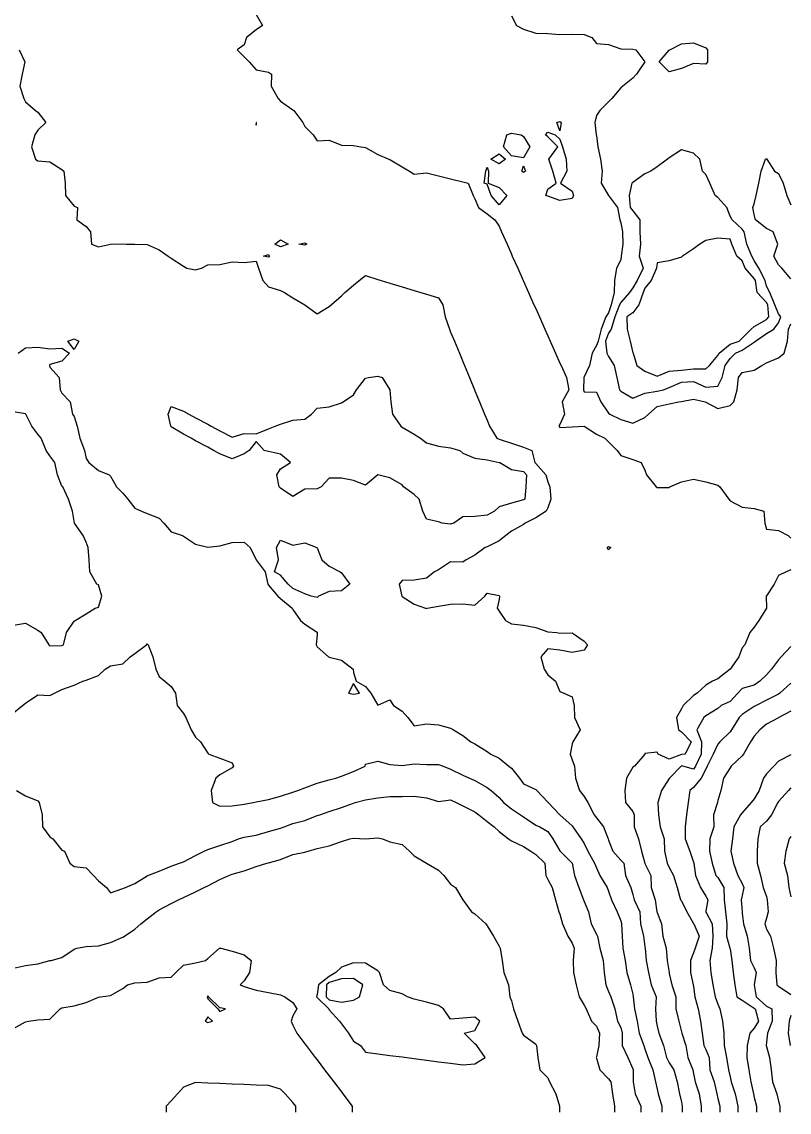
# Model space of a CAD drawing. Header units: metres. Extents: x 2681030 to 2681330, y 1246000 to 1246290.
# Drawn here: x 2681191.1 to 2681222.69, y 1246000 to 1246044.9 of the extents above; entities that cross this region are included whole.
import ezdxf

# ---------------------------------------------------------------- set-up
doc = ezdxf.new("R2010")
doc.units = ezdxf.units.M
doc.layers.add('BASIS_HOEHENLINIEN', color=8, linetype='Continuous')

msp = doc.modelspace()

# ---------------------------------------------------------------- linework, layer by layer
at = {"layer": 'BASIS_HOEHENLINIEN'}
for points in [[(2681200.75, 1246045.207, 443), (2681201.002, 1246044.75, 443), (2681200.75, 1246044.569, 443), (2681200.347, 1246044.25, 443), (2681200.25, 1246043.957, 443), (2681199.963, 1246043.75, 443), (2681200.25, 1246043.457, 443), (2681200.456, 1246043.25, 443), (2681200.75, 1246042.921, 443), (2681201.25, 1246042.828, 443), (2681201.376, 1246042.75, 443), (2681201.366, 1246042.25, 443), (2681201.654, 1246041.75, 443), (2681201.75, 1246041.64, 443), (2681202.25, 1246041.275, 443), (2681202.298, 1246041.25, 443), (2681202.662, 1246040.75, 443), (2681202.75, 1246040.589, 443), (2681203.093, 1246040.25, 443), (2681203.25, 1246040.002, 443), (2681203.75, 1246040.03, 443), (2681204.25, 1246039.819, 443), (2681204.75, 1246039.806, 443), (2681205.056, 1246039.75, 443), (2681205.25, 1246039.723, 443), (2681205.75, 1246039.433, 443), (2681206.203, 1246039.25, 443), (2681206.25, 1246039.231, 443), (2681206.75, 1246038.931, 443), (2681207.051, 1246038.75, 443), (2681207.25, 1246038.626, 443), (2681207.75, 1246038.679, 443), (2681208.25, 1246038.564, 443), (2681208.75, 1246038.438, 443), (2681209.25, 1246038.314, 443), (2681209.465, 1246038.25, 443), (2681209.677, 1246037.75, 443), (2681209.75, 1246037.607, 443), (2681209.896, 1246037.25, 443), (2681210.25, 1246036.997, 443), (2681210.568, 1246036.75, 443), (2681210.75, 1246036.482, 443), (2681210.843, 1246036.25, 443), (2681211.071, 1246035.75, 443), (2681211.25, 1246035.338, 443), (2681211.289, 1246035.25, 443), (2681211.512, 1246034.75, 443), (2681211.735, 1246034.25, 443), (2681211.75, 1246034.216, 443), (2681211.958, 1246033.75, 443), (2681212.181, 1246033.25, 443), (2681212.25, 1246033.095, 443), (2681212.404, 1246032.75, 443), (2681212.626, 1246032.25, 443), (2681212.75, 1246031.973, 443), (2681212.849, 1246031.75, 443), (2681213.072, 1246031.25, 443), (2681213.25, 1246030.851, 443), (2681213.295, 1246030.75, 443), (2681213.518, 1246030.25, 443), (2681213.618, 1246029.75, 443), (2681213.345, 1246029.25, 443), (2681213.43, 1246028.75, 443), (2681213.25, 1246028.324, 443), (2681213.206, 1246028.25, 443), (2681213.25, 1246028.199, 443), (2681213.75, 1246028.223, 443), (2681214.25, 1246028.248, 443), (2681214.75, 1246027.918, 443), (2681215.094, 1246027.75, 443), (2681215.25, 1246027.603, 443), (2681215.607, 1246027.25, 443), (2681215.75, 1246027.039, 443), (2681216.25, 1246026.871, 443), (2681216.591, 1246026.75, 443), (2681216.75, 1246026.44, 443), (2681216.819, 1246026.25, 443), (2681217.209, 1246025.75, 443), (2681217.25, 1246025.731, 443), (2681217.75, 1246025.729, 443), (2681217.776, 1246025.75, 443), (2681218.25, 1246025.953, 443), (2681218.75, 1246026.065, 443), (2681219.25, 1246025.952, 443), (2681219.75, 1246025.815, 443), (2681219.83, 1246025.75, 443), (2681220.207, 1246025.25, 443), (2681220.25, 1246025.179, 443), (2681220.75, 1246024.909, 443), (2681221.25, 1246024.86, 443), (2681221.641, 1246024.75, 443), (2681221.683, 1246024.25, 443), (2681221.75, 1246024.014, 443), (2681222.25, 1246023.958, 443), (2681222.64, 1246023.75, 443), (2681222.75, 1246023.64, 443)], [(2681211.25, 1246045.151, 442.5), (2681211.464, 1246044.75, 442.5), (2681211.75, 1246044.601, 442.5), (2681212.25, 1246044.43, 442.5), (2681212.75, 1246044.42, 442.5), (2681213.25, 1246044.379, 442.5), (2681213.75, 1246044.389, 442.5), (2681214.25, 1246044.378, 442.5), (2681214.56, 1246044.25, 442.5), (2681214.75, 1246044.015, 442.5), (2681215.25, 1246043.971, 442.5), (2681215.75, 1246043.792, 442.5), (2681216.25, 1246043.775, 442.5), (2681216.375, 1246043.75, 442.5), (2681216.745, 1246043.25, 442.5), (2681216.397, 1246042.75, 442.5), (2681216.25, 1246042.583, 442.5), (2681215.842, 1246042.25, 442.5), (2681215.75, 1246042.18, 442.5), (2681215.389, 1246041.75, 442.5), (2681215.25, 1246041.6, 442.5), (2681214.887, 1246041.25, 442.5), (2681214.75, 1246041.04, 442.5), (2681214.687, 1246040.75, 442.5), (2681214.745, 1246040.25, 442.5), (2681214.75, 1246040.22, 442.5), (2681214.806, 1246039.75, 442.5), (2681214.92, 1246039.25, 442.5), (2681214.985, 1246038.75, 442.5), (2681214.949, 1246038.25, 442.5), (2681215.25, 1246037.753, 442.5), (2681215.252, 1246037.75, 442.5), (2681215.617, 1246037.25, 442.5), (2681215.72, 1246036.75, 442.5), (2681215.75, 1246036.63, 442.5), (2681215.83, 1246036.25, 442.5), (2681215.843, 1246035.75, 442.5), (2681215.776, 1246035.25, 442.5), (2681215.75, 1246035.102, 442.5), (2681215.583, 1246034.75, 442.5), (2681215.497, 1246034.25, 442.5), (2681215.481, 1246033.75, 442.5), (2681215.356, 1246033.25, 442.5), (2681215.25, 1246032.911, 442.5), (2681215.132, 1246032.75, 442.5), (2681214.95, 1246032.25, 442.5), (2681214.817, 1246031.75, 442.5), (2681214.75, 1246031.576, 442.5), (2681214.569, 1246031.25, 442.5), (2681214.469, 1246030.75, 442.5), (2681214.25, 1246030.288, 442.5), (2681214.226, 1246030.25, 442.5), (2681214.218, 1246029.75, 442.5), (2681214.25, 1246029.658, 442.5), (2681214.75, 1246029.655, 442.5), (2681214.93, 1246029.25, 442.5), (2681215.25, 1246028.78, 442.5), (2681215.303, 1246028.75, 442.5), (2681215.75, 1246028.524, 442.5), (2681216.25, 1246028.371, 442.5), (2681216.75, 1246028.603, 442.5), (2681216.893, 1246028.75, 442.5), (2681217.25, 1246029.056, 442.5), (2681217.75, 1246029.176, 442.5), (2681218.143, 1246029.25, 442.5), (2681218.25, 1246029.271, 442.5), (2681218.75, 1246029.357, 442.5), (2681219.231, 1246029.25, 442.5), (2681219.25, 1246029.243, 442.5), (2681219.75, 1246028.975, 442.5), (2681220.25, 1246029.095, 442.5), (2681220.402, 1246029.25, 442.5), (2681220.548, 1246029.75, 442.5), (2681220.595, 1246030.25, 442.5), (2681220.75, 1246030.46, 442.5), (2681221.25, 1246030.556, 442.5), (2681221.557, 1246030.75, 442.5), (2681221.75, 1246030.863, 442.5), (2681222.25, 1246031.058, 442.5), (2681222.475, 1246031.25, 442.5), (2681222.619, 1246031.75, 442.5), (2681222.655, 1246032.25, 442.5), (2681222.75, 1246032.458, 442.5)], [(2681219.319, 1246043.25, 442.5), (2681219.25, 1246043.162, 442.5), (2681218.75, 1246043.188, 442.5), (2681218.25, 1246042.984, 442.5), (2681217.75, 1246042.841, 442.5), (2681217.33, 1246043.25, 442.5), (2681217.75, 1246043.735, 442.5), (2681217.778, 1246043.75, 442.5), (2681218.25, 1246044, 442.5), (2681218.75, 1246044.039, 442.5), (2681219.25, 1246043.831, 442.5), (2681219.325, 1246043.75, 442.5), (2681219.319, 1246043.25, 442.5)], [(2681190.992, 1246043.75, 443.5), (2681191.222, 1246043.25, 443.5), (2681191.115, 1246042.75, 443.5), (2681191.012, 1246042.25, 443.5), (2681191.173, 1246041.75, 443.5), (2681191.25, 1246041.609, 443.5), (2681191.662, 1246041.25, 443.5), (2681191.75, 1246041.184, 443.5), (2681192.083, 1246040.75, 443.5), (2681191.75, 1246040.443, 443.5), (2681191.629, 1246040.25, 443.5), (2681191.488, 1246039.75, 443.5), (2681191.659, 1246039.25, 443.5), (2681191.75, 1246039.183, 443.5), (2681192.25, 1246039.14, 443.5), (2681192.75, 1246038.821, 443.5), (2681192.825, 1246038.75, 443.5), (2681192.877, 1246038.25, 443.5), (2681192.895, 1246037.75, 443.5), (2681193.25, 1246037.314, 443.5), (2681193.385, 1246037.25, 443.5), (2681193.36, 1246036.75, 443.5), (2681193.75, 1246036.471, 443.5), (2681193.92, 1246036.25, 443.5), (2681193.958, 1246035.75, 443.5), (2681194.25, 1246035.641, 443.5), (2681194.75, 1246035.75, 443.5), (2681194.75, 1246035.75, 443.5), (2681195.25, 1246035.752, 443.5), (2681195.4, 1246035.75, 443.5), (2681195.75, 1246035.744, 443.5), (2681196.25, 1246035.727, 443.5), (2681196.75, 1246035.516, 443.5), (2681197.125, 1246035.25, 443.5), (2681197.25, 1246035.173, 443.5), (2681197.75, 1246034.843, 443.5), (2681197.89, 1246034.75, 443.5), (2681198.25, 1246034.692, 443.5), (2681198.487, 1246034.75, 443.5), (2681198.75, 1246034.891, 443.5), (2681199.25, 1246034.906, 443.5), (2681199.75, 1246035.013, 443.5), (2681200.25, 1246034.992, 443.5), (2681200.75, 1246035.048, 443.5), (2681200.84, 1246034.75, 443.5), (2681201.013, 1246034.25, 443.5), (2681201.25, 1246033.992, 443.5), (2681201.75, 1246033.838, 443.5), (2681201.904, 1246033.75, 443.5), (2681202.25, 1246033.53, 443.5), (2681202.745, 1246033.25, 443.5), (2681202.75, 1246033.248, 443.5), (2681203.25, 1246032.876, 443.5), (2681203.75, 1246033.181, 443.5), (2681203.828, 1246033.25, 443.5), (2681204.25, 1246033.622, 443.5), (2681204.395, 1246033.75, 443.5), (2681204.75, 1246034.063, 443.5), (2681204.985, 1246034.25, 443.5), (2681205.25, 1246034.448, 443.5), (2681205.75, 1246034.295, 443.5), (2681205.896, 1246034.25, 443.5), (2681206.25, 1246034.142, 443.5), (2681206.75, 1246033.989, 443.5), (2681207.25, 1246033.835, 443.5), (2681207.529, 1246033.75, 443.5), (2681207.75, 1246033.682, 443.5), (2681208.25, 1246033.529, 443.5), (2681208.431, 1246033.25, 443.5), (2681208.527, 1246032.75, 443.5), (2681208.696, 1246032.25, 443.5), (2681208.75, 1246032.119, 443.5), (2681208.903, 1246031.75, 443.5), (2681209.11, 1246031.25, 443.5), (2681209.25, 1246030.911, 443.5), (2681209.317, 1246030.75, 443.5), (2681209.524, 1246030.25, 443.5), (2681209.731, 1246029.75, 443.5), (2681209.75, 1246029.703, 443.5), (2681209.938, 1246029.25, 443.5), (2681210.144, 1246028.75, 443.5), (2681210.25, 1246028.495, 443.5), (2681210.352, 1246028.25, 443.5), (2681210.646, 1246027.75, 443.5), (2681210.75, 1246027.718, 443.5), (2681211.25, 1246027.556, 443.5), (2681211.75, 1246027.383, 443.5), (2681212.087, 1246027.25, 443.5), (2681212.21, 1246026.75, 443.5), (2681212.25, 1246026.708, 443.5), (2681212.675, 1246026.25, 443.5), (2681212.75, 1246025.958, 443.5), (2681212.831, 1246025.75, 443.5), (2681212.876, 1246025.25, 443.5), (2681212.75, 1246024.889, 443.5), (2681212.688, 1246024.75, 443.5), (2681212.25, 1246024.481, 443.5), (2681211.811, 1246024.25, 443.5), (2681211.75, 1246024.198, 443.5), (2681211.25, 1246023.924, 443.5), (2681211.017, 1246023.75, 443.5), (2681210.75, 1246023.534, 443.5), (2681210.25, 1246023.287, 443.5), (2681210.168, 1246023.25, 443.5), (2681209.75, 1246022.939, 443.5), (2681209.382, 1246022.75, 443.5), (2681209.25, 1246022.643, 443.5), (2681208.75, 1246022.659, 443.5), (2681208.25, 1246022.339, 443.5), (2681208.09, 1246022.25, 443.5), (2681207.75, 1246021.996, 443.5), (2681207.25, 1246021.909, 443.5), (2681206.75, 1246021.894, 443.5), (2681206.635, 1246021.75, 443.5), (2681206.739, 1246021.25, 443.5), (2681206.75, 1246021.242, 443.5), (2681207.25, 1246020.918, 443.5), (2681207.716, 1246020.75, 443.5), (2681207.75, 1246020.745, 443.5), (2681207.789, 1246020.75, 443.5), (2681208.25, 1246020.838, 443.5), (2681208.75, 1246020.918, 443.5), (2681209.25, 1246020.93, 443.5), (2681209.75, 1246020.876, 443.5), (2681210.155, 1246021.25, 443.5), (2681210.25, 1246021.376, 443.5), (2681210.75, 1246021.275, 443.5), (2681210.765, 1246021.25, 443.5), (2681210.75, 1246021.119, 443.5), (2681210.665, 1246020.75, 443.5), (2681210.75, 1246020.635, 443.5), (2681211.012, 1246020.25, 443.5), (2681211.25, 1246020.106, 443.5), (2681211.75, 1246020.059, 443.5), (2681212.25, 1246019.963, 443.5), (2681212.75, 1246019.776, 443.5), (2681213.117, 1246019.75, 443.5), (2681213.25, 1246019.725, 443.5), (2681213.75, 1246019.744, 443.5), (2681214.25, 1246019.39, 443.5), (2681214.389, 1246019.25, 443.5), (2681214.25, 1246019.028, 443.5), (2681213.75, 1246018.927, 443.5), (2681213.25, 1246019.031, 443.5), (2681212.75, 1246019.084, 443.5), (2681212.456, 1246018.75, 443.5), (2681212.595, 1246018.25, 443.5), (2681212.75, 1246018.017, 443.5), (2681213.064, 1246017.75, 443.5), (2681213.25, 1246017.32, 443.5), (2681213.416, 1246017.25, 443.5), (2681213.75, 1246017.111, 443.5), (2681213.836, 1246016.75, 443.5), (2681213.852, 1246016.25, 443.5), (2681214.085, 1246015.75, 443.5), (2681213.779, 1246015.25, 443.5), (2681213.75, 1246015.173, 443.5), (2681213.667, 1246014.75, 443.5), (2681213.75, 1246014.516, 443.5), (2681213.852, 1246014.25, 443.5), (2681213.891, 1246013.75, 443.5), (2681214.048, 1246013.25, 443.5), (2681214.25, 1246013.006, 443.5), (2681214.391, 1246012.75, 443.5), (2681214.661, 1246012.25, 443.5), (2681214.75, 1246012.115, 443.5), (2681215.041, 1246011.75, 443.5), (2681215.239, 1246011.25, 443.5), (2681215.25, 1246011.206, 443.5), (2681215.433, 1246010.75, 443.5), (2681215.75, 1246010.384, 443.5), (2681215.886, 1246010.25, 443.5), (2681215.943, 1246009.75, 443.5), (2681216.169, 1246009.25, 443.5), (2681216.25, 1246008.971, 443.5), (2681216.298, 1246008.75, 443.5), (2681216.543, 1246008.25, 443.5), (2681216.57, 1246007.75, 443.5), (2681216.686, 1246007.25, 443.5), (2681216.75, 1246006.81, 443.5), (2681216.759, 1246006.75, 443.5), (2681216.798, 1246006.25, 443.5), (2681216.893, 1246005.75, 443.5), (2681217.002, 1246005.25, 443.5), (2681217.21, 1246004.75, 443.5), (2681217.183, 1246004.25, 443.5), (2681217.212, 1246003.75, 443.5), (2681217.25, 1246003.549, 443.5), (2681217.322, 1246003.25, 443.5), (2681217.506, 1246002.75, 443.5), (2681217.633, 1246002.25, 443.5), (2681217.75, 1246002.031, 443.5), (2681217.932, 1246001.75, 443.5), (2681218.079, 1246001.25, 443.5), (2681218.172, 1246000.75, 443.5), (2681218.25, 1246000.413, 443.5), (2681218.286, 1246000.25, 443.5), (2681218.286, 1246000, 443.5)], [(2681200.75, 1246040.648, 443), (2681200.759, 1246040.75, 443), (2681200.75, 1246040.759, 443), (2681200.745, 1246040.75, 443), (2681200.75, 1246040.648, 443)], [(2681213.304, 1246040.75, 443), (2681213.25, 1246040.413, 443), (2681213.125, 1246040.75, 443), (2681213.25, 1246040.798, 443), (2681213.304, 1246040.75, 443)], [(2681212.008, 1246039.75, 443), (2681211.75, 1246039.302, 443), (2681211.25, 1246039.385, 443), (2681210.919, 1246039.75, 443), (2681211.056, 1246040.25, 443), (2681211.25, 1246040.321, 443), (2681211.654, 1246040.25, 443), (2681211.75, 1246040.174, 443), (2681212.008, 1246039.75, 443)], [(2681213.807, 1246037.75, 443), (2681213.75, 1246037.632, 443), (2681213.25, 1246037.541, 443), (2681212.75, 1246037.715, 443), (2681212.672, 1246037.75, 443), (2681212.75, 1246038.007, 443), (2681213.098, 1246038.25, 443), (2681212.96, 1246038.75, 443), (2681212.794, 1246039.25, 443), (2681213.158, 1246039.75, 443), (2681212.75, 1246040.162, 443), (2681212.658, 1246040.25, 443), (2681212.75, 1246040.351, 443), (2681213.056, 1246040.25, 443), (2681213.25, 1246040.062, 443), (2681213.353, 1246039.75, 443), (2681213.504, 1246039.25, 443), (2681213.527, 1246038.75, 443), (2681213.27, 1246038.25, 443), (2681213.75, 1246037.927, 443), (2681213.807, 1246037.75, 443)], [(2681211.01, 1246039.25, 443), (2681210.75, 1246039.05, 443), (2681210.409, 1246039.25, 443), (2681210.75, 1246039.471, 443), (2681211.01, 1246039.25, 443)], [(2681217.25, 1246029.696, 442), (2681217.509, 1246029.75, 442), (2681217.75, 1246029.843, 442), (2681218.25, 1246030.064, 442), (2681218.75, 1246030.09, 442), (2681219.25, 1246029.852, 442), (2681219.75, 1246029.901, 442), (2681219.926, 1246030.25, 442), (2681220.053, 1246030.75, 442), (2681220.25, 1246031.04, 442), (2681220.471, 1246031.25, 442), (2681220.75, 1246031.385, 442), (2681221.25, 1246031.705, 442), (2681221.299, 1246031.75, 442), (2681221.75, 1246032.069, 442), (2681222.049, 1246032.25, 442), (2681222.25, 1246032.511, 442), (2681222.345, 1246032.75, 442), (2681222.25, 1246032.879, 442), (2681222.102, 1246033.25, 442), (2681221.896, 1246033.75, 442), (2681221.75, 1246034.015, 442), (2681221.691, 1246034.25, 442), (2681221.441, 1246034.75, 442), (2681221.25, 1246035.066, 442), (2681221.149, 1246035.25, 442), (2681220.936, 1246035.75, 442), (2681220.838, 1246036.25, 442), (2681220.75, 1246036.359, 442), (2681220.34, 1246036.75, 442), (2681220.25, 1246036.901, 442), (2681220.115, 1246037.25, 442), (2681219.75, 1246037.661, 442), (2681219.64, 1246037.75, 442), (2681219.414, 1246038.25, 442), (2681219.25, 1246038.611, 442), (2681219.113, 1246038.75, 442), (2681219.001, 1246039.25, 442), (2681218.75, 1246039.498, 442), (2681218.25, 1246039.623, 442), (2681217.75, 1246039.303, 442), (2681217.681, 1246039.25, 442), (2681217.25, 1246038.931, 442), (2681216.989, 1246038.75, 442), (2681216.75, 1246038.636, 442), (2681216.25, 1246038.287, 442), (2681216.212, 1246038.25, 442), (2681216.103, 1246037.75, 442), (2681216.145, 1246037.25, 442), (2681216.25, 1246037.117, 442), (2681216.532, 1246036.75, 442), (2681216.539, 1246036.25, 442), (2681216.561, 1246035.75, 442), (2681216.517, 1246035.25, 442), (2681216.673, 1246034.75, 442), (2681216.431, 1246034.25, 442), (2681216.25, 1246033.942, 442), (2681216.109, 1246033.75, 442), (2681215.75, 1246033.341, 442), (2681215.697, 1246033.25, 442), (2681215.509, 1246032.75, 442), (2681215.357, 1246032.25, 442), (2681215.25, 1246032.083, 442), (2681215.121, 1246031.75, 442), (2681215.18, 1246031.25, 442), (2681215.25, 1246031.117, 442), (2681215.481, 1246030.75, 442), (2681215.592, 1246030.25, 442), (2681215.703, 1246029.75, 442), (2681215.75, 1246029.689, 442), (2681216.25, 1246029.399, 442), (2681216.75, 1246029.606, 442), (2681217.25, 1246029.696, 442)], [(2681222.75, 1246034.319, 442.5), (2681222.39, 1246034.75, 442.5), (2681222.25, 1246034.887, 442.5), (2681222.058, 1246035.25, 442.5), (2681222.222, 1246035.75, 442.5), (2681222.022, 1246036.25, 442.5), (2681221.75, 1246036.387, 442.5), (2681221.301, 1246036.75, 442.5), (2681221.25, 1246036.961, 442.5), (2681221.187, 1246037.25, 442.5), (2681221.25, 1246037.409, 442.5), (2681221.324, 1246037.75, 442.5), (2681221.436, 1246038.25, 442.5), (2681221.537, 1246038.75, 442.5), (2681221.713, 1246039.25, 442.5), (2681221.75, 1246039.267, 442.5), (2681221.771, 1246039.25, 442.5), (2681222.075, 1246038.75, 442.5), (2681222.25, 1246038.656, 442.5), (2681222.433, 1246038.25, 442.5), (2681222.594, 1246037.75, 442.5), (2681222.75, 1246037.359, 442.5)], [(2681211.068, 1246037.75, 443), (2681210.75, 1246037.369, 443), (2681210.413, 1246037.75, 443), (2681210.25, 1246038.212, 443), (2681210.134, 1246038.25, 443), (2681210.203, 1246038.75, 443), (2681210.25, 1246038.91, 443), (2681210.314, 1246038.75, 443), (2681210.288, 1246038.25, 443), (2681210.75, 1246038.084, 443), (2681211.068, 1246037.75, 443)], [(2681211.832, 1246038.75, 443), (2681211.75, 1246038.691, 443), (2681211.676, 1246038.75, 443), (2681211.75, 1246038.974, 443), (2681211.832, 1246038.75, 443)], [(2681202.061, 1246035.75, 443.5), (2681201.75, 1246035.63, 443.5), (2681201.513, 1246035.75, 443.5), (2681201.75, 1246035.919, 443.5), (2681202.061, 1246035.75, 443.5)], [(2681202.827, 1246035.75, 443.5), (2681202.75, 1246035.705, 443.5), (2681202.503, 1246035.75, 443.5), (2681202.75, 1246035.802, 443.5), (2681202.827, 1246035.75, 443.5)], [(2681219.25, 1246030.607, 441.5), (2681219.407, 1246030.75, 441.5), (2681219.75, 1246031.155, 441.5), (2681219.81, 1246031.25, 441.5), (2681220.25, 1246031.631, 441.5), (2681220.629, 1246031.75, 441.5), (2681220.75, 1246031.871, 441.5), (2681221.119, 1246032.25, 441.5), (2681221.25, 1246032.354, 441.5), (2681221.75, 1246032.638, 441.5), (2681221.851, 1246032.75, 441.5), (2681221.803, 1246033.25, 441.5), (2681221.75, 1246033.338, 441.5), (2681221.374, 1246033.75, 441.5), (2681221.296, 1246034.25, 441.5), (2681221.25, 1246034.328, 441.5), (2681220.879, 1246034.75, 441.5), (2681220.75, 1246035.062, 441.5), (2681220.531, 1246035.25, 441.5), (2681220.326, 1246035.75, 441.5), (2681220.25, 1246035.947, 441.5), (2681219.75, 1246035.992, 441.5), (2681219.25, 1246035.89, 441.5), (2681219.002, 1246035.75, 441.5), (2681218.75, 1246035.559, 441.5), (2681218.295, 1246035.25, 441.5), (2681218.25, 1246035.216, 441.5), (2681217.75, 1246035.057, 441.5), (2681217.25, 1246034.971, 441.5), (2681217.219, 1246034.75, 441.5), (2681217, 1246034.25, 441.5), (2681216.75, 1246033.927, 441.5), (2681216.677, 1246033.75, 441.5), (2681216.498, 1246033.25, 441.5), (2681216.25, 1246032.918, 441.5), (2681216.007, 1246032.75, 441.5), (2681216.021, 1246032.25, 441.5), (2681216.144, 1246031.75, 441.5), (2681216.25, 1246031.272, 441.5), (2681216.259, 1246031.25, 441.5), (2681216.416, 1246030.75, 441.5), (2681216.75, 1246030.515, 441.5), (2681217.25, 1246030.303, 441.5), (2681217.75, 1246030.514, 441.5), (2681218.25, 1246030.555, 441.5), (2681218.75, 1246030.616, 441.5), (2681219.25, 1246030.607, 441.5)], [(2681201.277, 1246035.25, 443.5), (2681201.25, 1246035.205, 443.5), (2681201.05, 1246035.25, 443.5), (2681201.25, 1246035.321, 443.5), (2681201.277, 1246035.25, 443.5)], [(2681193.444, 1246031.75, 444), (2681193.25, 1246031.408, 444), (2681192.992, 1246031.75, 444), (2681193.25, 1246031.844, 444), (2681193.444, 1246031.75, 444)], [(2681190.947, 1246031.25, 444), (2681191.25, 1246031.474, 444), (2681191.75, 1246031.499, 444), (2681192.25, 1246031.43, 444), (2681192.75, 1246031.466, 444), (2681193.053, 1246031.25, 444), (2681192.75, 1246030.928, 444), (2681192.25, 1246030.786, 444), (2681192.23, 1246030.75, 444), (2681192.25, 1246030.684, 444), (2681192.628, 1246030.25, 444), (2681192.678, 1246029.75, 444), (2681192.75, 1246029.606, 444), (2681193.084, 1246029.25, 444), (2681193.184, 1246028.75, 444), (2681193.25, 1246028.653, 444), (2681193.38, 1246028.25, 444), (2681193.482, 1246027.75, 444), (2681193.682, 1246027.25, 444), (2681193.75, 1246026.922, 444), (2681193.855, 1246026.75, 444), (2681194.25, 1246026.43, 444), (2681194.688, 1246026.25, 444), (2681194.75, 1246026.198, 444), (2681194.994, 1246025.75, 444), (2681195.25, 1246025.489, 444), (2681195.456, 1246025.25, 444), (2681195.75, 1246024.875, 444), (2681196.026, 1246024.75, 444), (2681196.25, 1246024.649, 444), (2681196.75, 1246024.462, 444), (2681196.942, 1246024.25, 444), (2681197.25, 1246023.904, 444), (2681197.705, 1246023.75, 444), (2681197.75, 1246023.723, 444), (2681198.25, 1246023.385, 444), (2681198.75, 1246023.271, 444), (2681199.25, 1246023.328, 444), (2681199.75, 1246023.464, 444), (2681200.25, 1246023.471, 444), (2681200.495, 1246023.25, 444), (2681200.749, 1246022.75, 444), (2681200.75, 1246022.749, 444), (2681201.113, 1246022.25, 444), (2681201.222, 1246021.75, 444), (2681201.25, 1246021.702, 444), (2681201.632, 1246021.25, 444), (2681201.75, 1246021.154, 444), (2681202.227, 1246020.75, 444), (2681202.25, 1246020.701, 444), (2681202.575, 1246020.25, 444), (2681202.75, 1246020.096, 444), (2681203.25, 1246019.765, 444), (2681203.261, 1246019.75, 444), (2681203.25, 1246019.669, 444), (2681203.212, 1246019.25, 444), (2681203.25, 1246019.168, 444), (2681203.715, 1246018.75, 444), (2681203.75, 1246018.732, 444), (2681204.25, 1246018.614, 444), (2681204.735, 1246018.25, 444), (2681204.75, 1246018.111, 444), (2681204.861, 1246017.75, 444), (2681205.25, 1246017.523, 444), (2681205.459, 1246017.25, 444), (2681205.75, 1246016.767, 444), (2681206.25, 1246016.986, 444), (2681206.397, 1246016.75, 444), (2681206.75, 1246016.509, 444), (2681206.989, 1246016.25, 444), (2681207.25, 1246015.911, 444), (2681207.75, 1246015.99, 444), (2681208.25, 1246015.951, 444), (2681208.75, 1246015.815, 444), (2681208.866, 1246015.75, 444), (2681209.25, 1246015.516, 444), (2681209.587, 1246015.25, 444), (2681209.75, 1246015.172, 444), (2681210.25, 1246014.855, 444), (2681210.407, 1246014.75, 444), (2681210.75, 1246014.578, 444), (2681211.148, 1246014.25, 444), (2681211.25, 1246014.169, 444), (2681211.59, 1246013.75, 444), (2681211.75, 1246013.521, 444), (2681212.25, 1246013.29, 444), (2681212.303, 1246013.25, 444), (2681212.75, 1246012.766, 444), (2681212.761, 1246012.75, 444), (2681213.242, 1246012.25, 444), (2681213.25, 1246012.242, 444), (2681213.75, 1246011.796, 444), (2681213.782, 1246011.75, 444), (2681214.123, 1246011.25, 444), (2681214.25, 1246011.068, 444), (2681214.397, 1246010.75, 444), (2681214.671, 1246010.25, 444), (2681214.75, 1246010.067, 444), (2681214.895, 1246009.75, 444), (2681215.191, 1246009.25, 444), (2681215.25, 1246009.095, 444), (2681215.371, 1246008.75, 444), (2681215.607, 1246008.25, 444), (2681215.75, 1246007.882, 444), (2681215.777, 1246007.75, 444), (2681215.811, 1246007.25, 444), (2681215.832, 1246006.75, 444), (2681215.929, 1246006.25, 444), (2681215.999, 1246005.75, 444), (2681216.151, 1246005.25, 444), (2681216.25, 1246004.859, 444), (2681216.27, 1246004.75, 444), (2681216.318, 1246004.25, 444), (2681216.423, 1246003.75, 444), (2681216.508, 1246003.25, 444), (2681216.698, 1246002.75, 444), (2681216.75, 1246002.603, 444), (2681216.874, 1246002.25, 444), (2681217.074, 1246001.75, 444), (2681217.18, 1246001.25, 444), (2681217.25, 1246000.954, 444), (2681217.299, 1246000.75, 444), (2681217.45, 1246000.25, 444), (2681217.45, 1246000, 444)], [(2681208.884, 1246024.25, 444), (2681208.75, 1246024.208, 444), (2681208.407, 1246024.25, 444), (2681208.25, 1246024.306, 444), (2681207.75, 1246024.414, 444), (2681207.601, 1246024.75, 444), (2681207.458, 1246025.25, 444), (2681207.25, 1246025.431, 444), (2681206.815, 1246025.75, 444), (2681206.75, 1246025.832, 444), (2681206.25, 1246026.116, 444), (2681205.75, 1246026.25, 444), (2681205.25, 1246025.815, 444), (2681204.75, 1246026.007, 444), (2681204.25, 1246026.11, 444), (2681203.75, 1246026.106, 444), (2681203.419, 1246025.75, 444), (2681203.25, 1246025.672, 444), (2681202.75, 1246025.652, 444), (2681202.25, 1246025.357, 444), (2681201.75, 1246025.695, 444), (2681201.695, 1246025.75, 444), (2681201.596, 1246026.25, 444), (2681201.75, 1246026.49, 444), (2681202.158, 1246026.75, 444), (2681201.75, 1246027.1, 444), (2681201.25, 1246027.206, 444), (2681201.066, 1246027.25, 444), (2681200.75, 1246027.622, 444), (2681200.461, 1246027.25, 444), (2681200.25, 1246027.109, 444), (2681199.75, 1246026.902, 444), (2681199.25, 1246027.117, 444), (2681198.988, 1246027.25, 444), (2681198.75, 1246027.379, 444), (2681198.25, 1246027.653, 444), (2681198.073, 1246027.75, 444), (2681197.75, 1246027.924, 444), (2681197.25, 1246028.228, 444), (2681197.232, 1246028.25, 444), (2681197.121, 1246028.75, 444), (2681197.25, 1246029.061, 444), (2681197.75, 1246028.867, 444), (2681197.966, 1246028.75, 444), (2681198.25, 1246028.596, 444), (2681198.75, 1246028.326, 444), (2681198.89, 1246028.25, 444), (2681199.25, 1246028.056, 444), (2681199.75, 1246027.795, 444), (2681200.25, 1246027.946, 444), (2681200.75, 1246027.929, 444), (2681201.25, 1246028.134, 444), (2681201.532, 1246028.25, 444), (2681201.75, 1246028.339, 444), (2681202.25, 1246028.491, 444), (2681202.75, 1246028.545, 444), (2681203.016, 1246028.75, 444), (2681203.25, 1246028.992, 444), (2681203.75, 1246029.041, 444), (2681204.25, 1246029.209, 444), (2681204.327, 1246029.25, 444), (2681204.75, 1246029.547, 444), (2681204.879, 1246029.75, 444), (2681205.25, 1246030.23, 444), (2681205.373, 1246030.25, 444), (2681205.75, 1246030.306, 444), (2681205.934, 1246030.25, 444), (2681206.249, 1246029.75, 444), (2681206.25, 1246029.74, 444), (2681206.286, 1246029.25, 444), (2681206.36, 1246028.75, 444), (2681206.697, 1246028.25, 444), (2681206.75, 1246028.207, 444), (2681207.25, 1246027.924, 444), (2681207.505, 1246027.75, 444), (2681207.75, 1246027.56, 444), (2681208.25, 1246027.42, 444), (2681208.75, 1246027.364, 444), (2681209.134, 1246027.25, 444), (2681209.25, 1246027.133, 444), (2681209.75, 1246026.932, 444), (2681210.25, 1246026.865, 444), (2681210.75, 1246026.757, 444), (2681210.772, 1246026.75, 444), (2681211.25, 1246026.466, 444), (2681211.75, 1246026.38, 444), (2681211.872, 1246026.25, 444), (2681211.846, 1246025.75, 444), (2681211.804, 1246025.25, 444), (2681211.75, 1246025.213, 444), (2681211.25, 1246025.077, 444), (2681210.75, 1246024.932, 444), (2681210.553, 1246024.75, 444), (2681210.25, 1246024.59, 444), (2681209.75, 1246024.533, 444), (2681209.25, 1246024.511, 444), (2681208.884, 1246024.25, 444)], [(2681190.75, 1246020.06, 444), (2681191.25, 1246020.14, 444), (2681191.75, 1246019.849, 444), (2681191.898, 1246019.75, 444), (2681192.204, 1246019.25, 444), (2681192.25, 1246019.207, 444), (2681192.75, 1246019.221, 444), (2681192.815, 1246019.25, 444), (2681192.939, 1246019.75, 444), (2681193.25, 1246020.223, 444), (2681193.289, 1246020.25, 444), (2681193.75, 1246020.529, 444), (2681194.109, 1246020.75, 444), (2681194.25, 1246020.802, 444), (2681194.386, 1246021.25, 444), (2681194.25, 1246021.722, 444), (2681194.19, 1246021.75, 444), (2681193.898, 1246022.25, 444), (2681193.869, 1246022.75, 444), (2681193.822, 1246023.25, 444), (2681193.75, 1246023.469, 444), (2681193.616, 1246023.75, 444), (2681193.267, 1246024.25, 444), (2681193.25, 1246024.345, 444), (2681193.187, 1246024.75, 444), (2681193.021, 1246025.25, 444), (2681192.781, 1246025.75, 444), (2681192.75, 1246025.782, 444), (2681192.559, 1246026.25, 444), (2681192.454, 1246026.75, 444), (2681192.25, 1246027.023, 444), (2681192.102, 1246027.25, 444), (2681191.896, 1246027.75, 444), (2681191.75, 1246027.927, 444), (2681191.51, 1246028.25, 444), (2681191.263, 1246028.75, 444), (2681191.25, 1246028.758, 444), (2681190.75, 1246028.84, 444)], [(2681203.311, 1246021.25, 444), (2681203.25, 1246021.197, 444), (2681203.008, 1246021.25, 444), (2681202.75, 1246021.35, 444), (2681202.25, 1246021.572, 444), (2681202.065, 1246021.75, 444), (2681201.75, 1246022.11, 444), (2681201.494, 1246022.25, 444), (2681201.669, 1246022.75, 444), (2681201.582, 1246023.25, 444), (2681201.75, 1246023.558, 444), (2681202.25, 1246023.347, 444), (2681202.75, 1246023.45, 444), (2681203.236, 1246023.25, 444), (2681203.25, 1246023.242, 444), (2681203.443, 1246022.75, 444), (2681203.75, 1246022.487, 444), (2681204.197, 1246022.25, 444), (2681204.25, 1246022.211, 444), (2681204.603, 1246021.75, 444), (2681204.25, 1246021.474, 444), (2681203.75, 1246021.445, 444), (2681203.311, 1246021.25, 444)], [(2681215.35, 1246023.25, 443.5), (2681215.25, 1246023.156, 443.5), (2681215.194, 1246023.25, 443.5), (2681215.25, 1246023.293, 443.5), (2681215.35, 1246023.25, 443.5)], [(2681222.75, 1246022.333, 443), (2681222.568, 1246022.25, 443), (2681222.25, 1246022.105, 443), (2681222.065, 1246021.75, 443), (2681221.75, 1246021.262, 443), (2681221.735, 1246021.25, 443), (2681221.747, 1246020.75, 443), (2681221.433, 1246020.25, 443), (2681221.25, 1246019.975, 443), (2681221.07, 1246019.75, 443), (2681220.866, 1246019.25, 443), (2681220.75, 1246019.12, 443), (2681220.616, 1246018.75, 443), (2681220.25, 1246018.25, 443), (2681220.25, 1246018.25, 443), (2681219.75, 1246017.845, 443), (2681219.53, 1246017.75, 443), (2681219.25, 1246017.584, 443), (2681218.897, 1246017.25, 443), (2681218.75, 1246017.158, 443), (2681218.322, 1246016.75, 443), (2681218.25, 1246016.612, 443), (2681218.054, 1246016.25, 443), (2681218.133, 1246015.75, 443), (2681218.25, 1246015.667, 443), (2681218.651, 1246015.25, 443), (2681218.401, 1246014.75, 443), (2681218.25, 1246014.728, 443), (2681217.75, 1246014.537, 443), (2681217.29, 1246014.75, 443), (2681217.25, 1246014.832, 443), (2681216.75, 1246014.767, 443), (2681216.738, 1246014.75, 443), (2681216.313, 1246014.25, 443), (2681216.25, 1246014.209, 443), (2681215.991, 1246013.75, 443), (2681215.927, 1246013.25, 443), (2681215.942, 1246012.75, 443), (2681216.25, 1246012.383, 443), (2681216.3, 1246012.25, 443), (2681216.311, 1246011.75, 443), (2681216.489, 1246011.25, 443), (2681216.601, 1246010.75, 443), (2681216.746, 1246010.25, 443), (2681216.75, 1246010.24, 443), (2681216.993, 1246009.75, 443), (2681217.004, 1246009.25, 443), (2681217.167, 1246008.75, 443), (2681217.241, 1246008.25, 443), (2681217.25, 1246008.224, 443), (2681217.425, 1246007.75, 443), (2681217.487, 1246007.25, 443), (2681217.628, 1246006.75, 443), (2681217.664, 1246006.25, 443), (2681217.741, 1246005.75, 443), (2681217.75, 1246005.708, 443), (2681217.853, 1246005.25, 443), (2681218.018, 1246004.75, 443), (2681218.02, 1246004.25, 443), (2681218.138, 1246003.75, 443), (2681218.25, 1246003.312, 443), (2681218.266, 1246003.25, 443), (2681218.435, 1246002.75, 443), (2681218.508, 1246002.25, 443), (2681218.723, 1246001.75, 443), (2681218.75, 1246001.591, 443), (2681218.816, 1246001.25, 443), (2681218.976, 1246000.75, 443), (2681219.064, 1246000.25, 443), (2681219.064, 1246000, 443)], [(2681190.75, 1246016.448, 444.5), (2681191.131, 1246016.75, 444.5), (2681191.25, 1246016.845, 444.5), (2681191.75, 1246017.193, 444.5), (2681192.25, 1246017.165, 444.5), (2681192.441, 1246017.25, 444.5), (2681192.75, 1246017.4, 444.5), (2681193.25, 1246017.586, 444.5), (2681193.61, 1246017.75, 444.5), (2681193.75, 1246017.786, 444.5), (2681194.25, 1246017.979, 444.5), (2681194.53, 1246018.25, 444.5), (2681194.75, 1246018.378, 444.5), (2681195.25, 1246018.466, 444.5), (2681195.563, 1246018.75, 444.5), (2681195.75, 1246018.883, 444.5), (2681196.234, 1246019.25, 444.5), (2681196.25, 1246019.28, 444.5), (2681196.294, 1246019.25, 444.5), (2681196.494, 1246018.75, 444.5), (2681196.617, 1246018.25, 444.5), (2681196.75, 1246017.939, 444.5), (2681196.979, 1246017.75, 444.5), (2681197.25, 1246017.528, 444.5), (2681197.421, 1246017.25, 444.5), (2681197.49, 1246016.75, 444.5), (2681197.75, 1246016.413, 444.5), (2681197.842, 1246016.25, 444.5), (2681198.066, 1246015.75, 444.5), (2681198.25, 1246015.449, 444.5), (2681198.452, 1246015.25, 444.5), (2681198.75, 1246014.786, 444.5), (2681198.794, 1246014.75, 444.5), (2681199.25, 1246014.582, 444.5), (2681199.75, 1246014.384, 444.5), (2681199.809, 1246014.25, 444.5), (2681199.75, 1246014.185, 444.5), (2681199.25, 1246013.895, 444.5), (2681199.087, 1246013.75, 444.5), (2681198.89, 1246013.25, 444.5), (2681198.946, 1246012.75, 444.5), (2681199.25, 1246012.604, 444.5), (2681199.75, 1246012.614, 444.5), (2681200.25, 1246012.678, 444.5), (2681200.619, 1246012.75, 444.5), (2681200.75, 1246012.781, 444.5), (2681201.25, 1246012.879, 444.5), (2681201.75, 1246013.015, 444.5), (2681202.25, 1246013.182, 444.5), (2681202.465, 1246013.25, 444.5), (2681202.75, 1246013.352, 444.5), (2681203.25, 1246013.543, 444.5), (2681203.75, 1246013.689, 444.5), (2681204.02, 1246013.75, 444.5), (2681204.25, 1246013.838, 444.5), (2681204.75, 1246014.033, 444.5), (2681205.226, 1246014.25, 444.5), (2681205.25, 1246014.329, 444.5), (2681205.75, 1246014.454, 444.5), (2681206.25, 1246014.315, 444.5), (2681206.75, 1246014.28, 444.5), (2681207.25, 1246014.347, 444.5), (2681207.75, 1246014.323, 444.5), (2681208.25, 1246014.316, 444.5), (2681208.447, 1246014.25, 444.5), (2681208.75, 1246014.128, 444.5), (2681209.25, 1246013.884, 444.5), (2681209.528, 1246013.75, 444.5), (2681209.75, 1246013.657, 444.5), (2681210.25, 1246013.373, 444.5), (2681210.418, 1246013.25, 444.5), (2681210.75, 1246012.956, 444.5), (2681210.932, 1246012.75, 444.5), (2681211.25, 1246012.494, 444.5), (2681211.625, 1246012.25, 444.5), (2681211.75, 1246012.166, 444.5), (2681212.25, 1246011.815, 444.5), (2681212.416, 1246011.75, 444.5), (2681212.75, 1246011.552, 444.5), (2681212.95, 1246011.25, 444.5), (2681213.25, 1246010.756, 444.5), (2681213.253, 1246010.75, 444.5), (2681213.75, 1246010.26, 444.5), (2681213.759, 1246010.25, 444.5), (2681213.854, 1246009.75, 444.5), (2681214.02, 1246009.25, 444.5), (2681214.225, 1246008.75, 444.5), (2681214.25, 1246008.68, 444.5), (2681214.426, 1246008.25, 444.5), (2681214.533, 1246007.75, 444.5), (2681214.75, 1246007.337, 444.5), (2681214.796, 1246007.25, 444.5), (2681214.896, 1246006.75, 444.5), (2681215.024, 1246006.25, 444.5), (2681215.068, 1246005.75, 444.5), (2681215.142, 1246005.25, 444.5), (2681215.25, 1246004.975, 444.5), (2681215.344, 1246004.75, 444.5), (2681215.513, 1246004.25, 444.5), (2681215.618, 1246003.75, 444.5), (2681215.75, 1246003.49, 444.5), (2681215.809, 1246003.25, 444.5), (2681215.806, 1246002.75, 444.5), (2681216.041, 1246002.25, 444.5), (2681216.25, 1246001.787, 444.5), (2681216.263, 1246001.75, 444.5), (2681216.265, 1246001.25, 444.5), (2681216.346, 1246000.75, 444.5), (2681216.58, 1246000.25, 444.5), (2681216.58, 1246000, 444.5)], [(2681222.75, 1246019.173, 442.5), (2681222.358, 1246018.75, 442.5), (2681222.25, 1246018.626, 442.5), (2681221.956, 1246018.25, 442.5), (2681221.75, 1246018.005, 442.5), (2681221.477, 1246017.75, 442.5), (2681221.25, 1246017.584, 442.5), (2681220.75, 1246017.442, 442.5), (2681220.574, 1246017.25, 442.5), (2681220.25, 1246016.916, 442.5), (2681219.882, 1246016.75, 442.5), (2681219.75, 1246016.621, 442.5), (2681219.25, 1246016.326, 442.5), (2681219.175, 1246016.25, 442.5), (2681218.885, 1246015.75, 442.5), (2681219.079, 1246015.25, 442.5), (2681219.058, 1246014.75, 442.5), (2681218.835, 1246014.25, 442.5), (2681218.75, 1246014.12, 442.5), (2681218.304, 1246014.25, 442.5), (2681218.25, 1246014.261, 442.5), (2681218.233, 1246014.25, 442.5), (2681217.755, 1246013.75, 442.5), (2681217.75, 1246013.742, 442.5), (2681217.431, 1246013.25, 442.5), (2681217.274, 1246012.75, 442.5), (2681217.308, 1246012.25, 442.5), (2681217.369, 1246011.75, 442.5), (2681217.546, 1246011.25, 442.5), (2681217.554, 1246010.75, 442.5), (2681217.663, 1246010.25, 442.5), (2681217.75, 1246010.083, 442.5), (2681217.921, 1246009.75, 442.5), (2681218.068, 1246009.25, 442.5), (2681218.217, 1246008.75, 442.5), (2681218.25, 1246008.702, 442.5), (2681218.477, 1246008.25, 442.5), (2681218.75, 1246007.769, 442.5), (2681218.766, 1246007.75, 442.5), (2681218.987, 1246007.25, 442.5), (2681218.817, 1246006.75, 442.5), (2681218.75, 1246006.56, 442.5), (2681218.626, 1246006.25, 442.5), (2681218.619, 1246005.75, 442.5), (2681218.74, 1246005.25, 442.5), (2681218.75, 1246005.179, 442.5), (2681218.8, 1246004.75, 442.5), (2681218.934, 1246004.25, 442.5), (2681219.04, 1246003.75, 442.5), (2681219.101, 1246003.25, 442.5), (2681219.17, 1246002.75, 442.5), (2681219.25, 1246002.581, 442.5), (2681219.394, 1246002.25, 442.5), (2681219.42, 1246001.75, 442.5), (2681219.592, 1246001.25, 442.5), (2681219.702, 1246000.75, 442.5), (2681219.75, 1246000.57, 442.5), (2681219.835, 1246000.25, 442.5), (2681219.835, 1246000, 442.5)], [(2681204.75, 1246017.212, 444), (2681205.004, 1246017.25, 444), (2681204.75, 1246017.656, 444), (2681204.545, 1246017.25, 444), (2681204.75, 1246017.212, 444)], [(2681222.75, 1246017.664, 442), (2681222.301, 1246017.25, 442), (2681222.25, 1246017.219, 442), (2681221.75, 1246016.969, 442), (2681221.33, 1246016.75, 442), (2681221.25, 1246016.705, 442), (2681220.75, 1246016.372, 442), (2681220.628, 1246016.25, 442), (2681220.317, 1246015.75, 442), (2681220.25, 1246015.669, 442), (2681219.827, 1246015.25, 442), (2681219.75, 1246015.152, 442), (2681219.551, 1246014.75, 442), (2681219.311, 1246014.25, 442), (2681219.25, 1246014.13, 442), (2681219.059, 1246013.75, 442), (2681218.75, 1246013.374, 442), (2681218.596, 1246013.25, 442), (2681218.523, 1246012.75, 442), (2681218.464, 1246012.25, 442), (2681218.399, 1246011.75, 442), (2681218.4, 1246011.25, 442), (2681218.597, 1246010.75, 442), (2681218.75, 1246010.301, 442), (2681218.764, 1246010.25, 442), (2681218.832, 1246009.75, 442), (2681219.032, 1246009.25, 442), (2681219.25, 1246008.897, 442), (2681219.339, 1246008.75, 442), (2681219.25, 1246008.275, 442), (2681219.245, 1246008.25, 442), (2681219.25, 1246008.245, 442), (2681219.513, 1246007.75, 442), (2681219.54, 1246007.25, 442), (2681219.511, 1246006.75, 442), (2681219.424, 1246006.25, 442), (2681219.463, 1246005.75, 442), (2681219.542, 1246005.25, 442), (2681219.645, 1246004.75, 442), (2681219.75, 1246004.452, 442), (2681219.832, 1246004.25, 442), (2681219.935, 1246003.75, 442), (2681219.989, 1246003.25, 442), (2681220.014, 1246002.75, 442), (2681220.104, 1246002.25, 442), (2681220.185, 1246001.75, 442), (2681220.25, 1246001.456, 442), (2681220.301, 1246001.25, 442), (2681220.456, 1246000.75, 442), (2681220.577, 1246000.25, 442), (2681220.577, 1246000, 442)], [(2681222.75, 1246016.51, 441.5), (2681222.263, 1246016.25, 441.5), (2681222.25, 1246016.242, 441.5), (2681221.75, 1246015.983, 441.5), (2681221.476, 1246015.75, 441.5), (2681221.25, 1246015.491, 441.5), (2681221.099, 1246015.25, 441.5), (2681220.811, 1246014.75, 441.5), (2681220.75, 1246014.68, 441.5), (2681220.291, 1246014.25, 441.5), (2681220.25, 1246014.186, 441.5), (2681219.984, 1246013.75, 441.5), (2681219.869, 1246013.25, 441.5), (2681219.75, 1246012.842, 441.5), (2681219.731, 1246012.75, 441.5), (2681219.577, 1246012.25, 441.5), (2681219.581, 1246011.75, 441.5), (2681219.425, 1246011.25, 441.5), (2681219.401, 1246010.75, 441.5), (2681219.51, 1246010.25, 441.5), (2681219.665, 1246009.75, 441.5), (2681219.75, 1246009.663, 441.5), (2681220.001, 1246009.25, 441.5), (2681220.007, 1246008.75, 441.5), (2681220.059, 1246008.25, 441.5), (2681220.122, 1246007.75, 441.5), (2681220.108, 1246007.25, 441.5), (2681220.247, 1246006.75, 441.5), (2681220.25, 1246006.733, 441.5), (2681220.33, 1246006.25, 441.5), (2681220.374, 1246005.75, 441.5), (2681220.443, 1246005.25, 441.5), (2681220.535, 1246004.75, 441.5), (2681220.75, 1246004.616, 441.5), (2681221.25, 1246004.286, 441.5), (2681221.287, 1246004.25, 441.5), (2681221.419, 1246003.75, 441.5), (2681221.25, 1246003.46, 441.5), (2681221.068, 1246003.25, 441.5), (2681220.96, 1246002.75, 441.5), (2681220.937, 1246002.25, 441.5), (2681221.031, 1246001.75, 441.5), (2681221.111, 1246001.25, 441.5), (2681221.22, 1246000.75, 441.5), (2681221.25, 1246000.604, 441.5), (2681221.343, 1246000.25, 441.5), (2681221.343, 1246000, 441.5)], [(2681222.75, 1246014.71, 441), (2681222.25, 1246014.46, 441), (2681222.053, 1246014.25, 441), (2681221.75, 1246013.94, 441), (2681221.63, 1246013.75, 441), (2681221.444, 1246013.25, 441), (2681221.25, 1246012.9, 441), (2681221.126, 1246012.75, 441), (2681220.75, 1246012.332, 441), (2681220.687, 1246012.25, 441), (2681220.408, 1246011.75, 441), (2681220.346, 1246011.25, 441), (2681220.278, 1246010.75, 441), (2681220.393, 1246010.25, 441), (2681220.579, 1246009.75, 441), (2681220.75, 1246009.422, 441), (2681220.815, 1246009.25, 441), (2681220.75, 1246008.919, 441), (2681220.704, 1246008.75, 441), (2681220.744, 1246008.25, 441), (2681220.75, 1246008.197, 441), (2681220.804, 1246007.75, 441), (2681220.963, 1246007.25, 441), (2681221.035, 1246006.75, 441), (2681221.091, 1246006.25, 441), (2681221.25, 1246005.943, 441), (2681221.328, 1246005.75, 441), (2681221.251, 1246005.25, 441), (2681221.331, 1246004.75, 441), (2681221.75, 1246004.365, 441), (2681221.972, 1246004.25, 441), (2681221.992, 1246003.75, 441), (2681221.791, 1246003.25, 441), (2681221.75, 1246002.877, 441), (2681221.74, 1246002.75, 441), (2681221.75, 1246002.7, 441), (2681221.872, 1246002.25, 441), (2681221.946, 1246001.75, 441), (2681222.002, 1246001.25, 441), (2681222.175, 1246000.75, 441), (2681222.25, 1246000.456, 441), (2681222.299, 1246000.25, 441), (2681222.299, 1246000, 441)], [(2681190.881, 1246013.25, 445), (2681191.25, 1246013.022, 445), (2681191.75, 1246012.821, 445), (2681191.814, 1246012.75, 445), (2681191.929, 1246012.25, 445), (2681191.948, 1246011.75, 445), (2681192.25, 1246011.34, 445), (2681192.375, 1246011.25, 445), (2681192.75, 1246010.791, 445), (2681192.847, 1246010.75, 445), (2681193.076, 1246010.25, 445), (2681193.25, 1246010.113, 445), (2681193.75, 1246010.063, 445), (2681194.049, 1246009.75, 445), (2681194.25, 1246009.533, 445), (2681194.589, 1246009.25, 445), (2681194.75, 1246009.036, 445), (2681195.25, 1246009.214, 445), (2681195.362, 1246009.25, 445), (2681195.75, 1246009.422, 445), (2681196.25, 1246009.733, 445), (2681196.288, 1246009.75, 445), (2681196.75, 1246009.929, 445), (2681197.25, 1246010.128, 445), (2681197.591, 1246010.25, 445), (2681197.75, 1246010.311, 445), (2681198.25, 1246010.569, 445), (2681198.609, 1246010.75, 445), (2681198.75, 1246010.814, 445), (2681199.25, 1246010.98, 445), (2681199.75, 1246011.148, 445), (2681200.018, 1246011.25, 445), (2681200.25, 1246011.326, 445), (2681200.75, 1246011.402, 445), (2681201.25, 1246011.557, 445), (2681201.75, 1246011.69, 445), (2681201.893, 1246011.75, 445), (2681202.25, 1246011.895, 445), (2681202.75, 1246012.005, 445), (2681203.25, 1246012.218, 445), (2681203.359, 1246012.25, 445), (2681203.75, 1246012.376, 445), (2681204.25, 1246012.547, 445), (2681204.75, 1246012.725, 445), (2681204.822, 1246012.75, 445), (2681205.25, 1246012.866, 445), (2681205.75, 1246012.944, 445), (2681206.25, 1246013.004, 445), (2681206.75, 1246013.004, 445), (2681207.25, 1246013.008, 445), (2681207.75, 1246012.943, 445), (2681208.25, 1246012.788, 445), (2681208.75, 1246012.864, 445), (2681208.981, 1246012.75, 445), (2681209.25, 1246012.61, 445), (2681209.75, 1246012.363, 445), (2681209.906, 1246012.25, 445), (2681210.25, 1246011.972, 445), (2681210.539, 1246011.75, 445), (2681210.75, 1246011.552, 445), (2681211.126, 1246011.25, 445), (2681211.25, 1246011.168, 445), (2681211.75, 1246010.937, 445), (2681212.053, 1246010.75, 445), (2681212.25, 1246010.608, 445), (2681212.625, 1246010.25, 445), (2681212.662, 1246009.75, 445), (2681212.75, 1246009.577, 445), (2681212.935, 1246009.25, 445), (2681213.07, 1246008.75, 445), (2681213.197, 1246008.25, 445), (2681213.25, 1246008.148, 445), (2681213.361, 1246007.75, 445), (2681213.57, 1246007.25, 445), (2681213.75, 1246006.954, 445), (2681213.837, 1246006.75, 445), (2681213.795, 1246006.25, 445), (2681213.805, 1246005.75, 445), (2681213.923, 1246005.25, 445), (2681214.043, 1246004.75, 445), (2681214.25, 1246004.408, 445), (2681214.326, 1246004.25, 445), (2681214.549, 1246003.75, 445), (2681214.75, 1246003.537, 445), (2681214.874, 1246003.25, 445), (2681214.844, 1246002.75, 445), (2681214.75, 1246002.285, 445), (2681214.742, 1246002.25, 445), (2681214.75, 1246002.219, 445), (2681214.887, 1246001.75, 445), (2681215.25, 1246001.367, 445), (2681215.343, 1246001.25, 445), (2681215.414, 1246000.75, 445), (2681215.495, 1246000.25, 445), (2681215.495, 1246000, 445)], [(2681222.75, 1246013.357, 440.5), (2681222.654, 1246013.25, 440.5), (2681222.25, 1246012.797, 440.5), (2681222.214, 1246012.75, 440.5), (2681221.957, 1246012.25, 440.5), (2681221.75, 1246011.989, 440.5), (2681221.495, 1246011.75, 440.5), (2681221.397, 1246011.25, 440.5), (2681221.362, 1246010.75, 440.5), (2681221.374, 1246010.25, 440.5), (2681221.508, 1246009.75, 440.5), (2681221.619, 1246009.25, 440.5), (2681221.75, 1246008.878, 440.5), (2681221.786, 1246008.75, 440.5), (2681221.827, 1246008.25, 440.5), (2681221.75, 1246007.985, 440.5), (2681221.689, 1246007.75, 440.5), (2681221.75, 1246007.541, 440.5), (2681221.915, 1246007.25, 440.5), (2681222.038, 1246006.75, 440.5), (2681222.15, 1246006.25, 440.5), (2681222.136, 1246005.75, 440.5), (2681222.172, 1246005.25, 440.5), (2681222.25, 1246005.19, 440.5), (2681222.75, 1246004.845, 440.5)], [(2681190.75, 1246005.929, 445.5), (2681191.25, 1246006.046, 445.5), (2681191.75, 1246006.104, 445.5), (2681192.25, 1246006.24, 445.5), (2681192.303, 1246006.25, 445.5), (2681192.75, 1246006.365, 445.5), (2681193.25, 1246006.714, 445.5), (2681193.355, 1246006.75, 445.5), (2681193.75, 1246006.828, 445.5), (2681194.25, 1246006.85, 445.5), (2681194.75, 1246006.989, 445.5), (2681195.25, 1246007.204, 445.5), (2681195.323, 1246007.25, 445.5), (2681195.75, 1246007.538, 445.5), (2681195.995, 1246007.75, 445.5), (2681196.25, 1246007.958, 445.5), (2681196.627, 1246008.25, 445.5), (2681196.75, 1246008.329, 445.5), (2681197.25, 1246008.594, 445.5), (2681197.552, 1246008.75, 445.5), (2681197.75, 1246008.847, 445.5), (2681198.25, 1246009.08, 445.5), (2681198.605, 1246009.25, 445.5), (2681198.75, 1246009.317, 445.5), (2681199.25, 1246009.577, 445.5), (2681199.618, 1246009.75, 445.5), (2681199.75, 1246009.804, 445.5), (2681200.25, 1246009.936, 445.5), (2681200.75, 1246010.123, 445.5), (2681201.176, 1246010.25, 445.5), (2681201.25, 1246010.274, 445.5), (2681201.75, 1246010.409, 445.5), (2681202.25, 1246010.608, 445.5), (2681202.75, 1246010.712, 445.5), (2681202.882, 1246010.75, 445.5), (2681203.25, 1246010.857, 445.5), (2681203.75, 1246010.967, 445.5), (2681204.25, 1246011.142, 445.5), (2681204.601, 1246011.25, 445.5), (2681204.75, 1246011.29, 445.5), (2681205.25, 1246011.254, 445.5), (2681205.75, 1246011.294, 445.5), (2681205.939, 1246011.25, 445.5), (2681206.25, 1246011.13, 445.5), (2681206.75, 1246011.023, 445.5), (2681207.049, 1246010.75, 445.5), (2681207.25, 1246010.563, 445.5), (2681207.749, 1246010.25, 445.5), (2681207.75, 1246010.249, 445.5), (2681208.25, 1246009.967, 445.5), (2681208.463, 1246009.75, 445.5), (2681208.75, 1246009.39, 445.5), (2681208.948, 1246009.25, 445.5), (2681209.25, 1246008.75, 445.5), (2681209.25, 1246008.75, 445.5), (2681209.61, 1246008.25, 445.5), (2681209.75, 1246008.162, 445.5), (2681210.192, 1246007.75, 445.5), (2681210.25, 1246007.669, 445.5), (2681210.508, 1246007.25, 445.5), (2681210.75, 1246006.841, 445.5), (2681210.795, 1246006.75, 445.5), (2681210.867, 1246006.25, 445.5), (2681210.94, 1246005.75, 445.5), (2681211.134, 1246005.25, 445.5), (2681211.188, 1246004.75, 445.5), (2681211.25, 1246004.583, 445.5), (2681211.343, 1246004.25, 445.5), (2681211.511, 1246003.75, 445.5), (2681211.696, 1246003.25, 445.5), (2681211.75, 1246003.175, 445.5), (2681212.25, 1246002.797, 445.5), (2681212.279, 1246002.75, 445.5), (2681212.335, 1246002.25, 445.5), (2681212.427, 1246001.75, 445.5), (2681212.75, 1246001.415, 445.5), (2681212.824, 1246001.25, 445.5), (2681213.079, 1246000.75, 445.5), (2681213.224, 1246000.25, 445.5), (2681213.224, 1246000, 445.5)], [(2681222.75, 1246011.348, 440), (2681222.68, 1246011.25, 440), (2681222.552, 1246010.75, 440), (2681222.474, 1246010.25, 440), (2681222.613, 1246009.75, 440), (2681222.675, 1246009.25, 440), (2681222.75, 1246008.862, 440)], [(2681190.75, 1246003.441, 446), (2681191.25, 1246003.724, 446), (2681191.368, 1246003.75, 446), (2681191.75, 1246003.803, 446), (2681192.25, 1246003.833, 446), (2681192.676, 1246004.25, 446), (2681192.75, 1246004.296, 446), (2681193.25, 1246004.382, 446), (2681193.75, 1246004.511, 446), (2681194.25, 1246004.738, 446), (2681194.341, 1246004.75, 446), (2681194.75, 1246004.81, 446), (2681195.25, 1246005.098, 446), (2681195.442, 1246005.25, 446), (2681195.75, 1246005.328, 446), (2681196.25, 1246005.355, 446), (2681196.75, 1246005.526, 446), (2681197.25, 1246005.562, 446), (2681197.43, 1246005.75, 446), (2681197.75, 1246006.05, 446), (2681198.25, 1246006.144, 446), (2681198.651, 1246006.25, 446), (2681198.75, 1246006.33, 446), (2681199.231, 1246006.75, 446), (2681199.25, 1246006.761, 446), (2681199.289, 1246006.75, 446), (2681199.75, 1246006.633, 446), (2681200.25, 1246006.486, 446), (2681200.532, 1246006.25, 446), (2681200.466, 1246005.75, 446), (2681200.25, 1246005.405, 446), (2681200.079, 1246005.25, 446), (2681200.25, 1246005.171, 446), (2681200.75, 1246005.021, 446), (2681201.25, 1246004.926, 446), (2681201.75, 1246004.83, 446), (2681201.917, 1246004.75, 446), (2681202.25, 1246004.519, 446), (2681202.416, 1246004.25, 446), (2681202.25, 1246003.97, 446), (2681202.185, 1246003.75, 446), (2681202.25, 1246003.582, 446), (2681202.416, 1246003.25, 446), (2681202.75, 1246002.81, 446), (2681202.796, 1246002.75, 446), (2681203.175, 1246002.25, 446), (2681203.25, 1246002.152, 446), (2681203.555, 1246001.75, 446), (2681203.75, 1246001.493, 446), (2681203.935, 1246001.25, 446), (2681204.25, 1246000.835, 446), (2681204.314, 1246000.75, 446), (2681204.694, 1246000.25, 446), (2681204.694, 1246000, 446)], [(2681209.75, 1246001.985, 445.5), (2681210.175, 1246002.25, 445.5), (2681209.83, 1246002.75, 445.5), (2681209.75, 1246002.817, 445.5), (2681209.311, 1246003.25, 445.5), (2681209.75, 1246003.368, 445.5), (2681209.951, 1246003.75, 445.5), (2681209.75, 1246003.912, 445.5), (2681209.25, 1246003.871, 445.5), (2681208.75, 1246003.831, 445.5), (2681208.46, 1246004.25, 445.5), (2681208.25, 1246004.393, 445.5), (2681207.75, 1246004.534, 445.5), (2681207.25, 1246004.653, 445.5), (2681206.968, 1246004.75, 445.5), (2681206.75, 1246004.874, 445.5), (2681206.25, 1246005.014, 445.5), (2681205.99, 1246005.25, 445.5), (2681205.822, 1246005.75, 445.5), (2681205.75, 1246005.819, 445.5), (2681205.25, 1246006.137, 445.5), (2681204.75, 1246006.156, 445.5), (2681204.25, 1246005.976, 445.5), (2681204.027, 1246005.75, 445.5), (2681203.75, 1246005.589, 445.5), (2681203.304, 1246005.25, 445.5), (2681203.25, 1246004.851, 445.5), (2681203.23, 1246004.75, 445.5), (2681203.25, 1246004.725, 445.5), (2681203.738, 1246004.25, 445.5), (2681203.75, 1246004.218, 445.5), (2681204.174, 1246003.75, 445.5), (2681204.25, 1246003.636, 445.5), (2681204.55, 1246003.25, 445.5), (2681204.75, 1246002.926, 445.5), (2681205.041, 1246002.75, 445.5), (2681205.25, 1246002.473, 445.5), (2681205.75, 1246002.407, 445.5), (2681206.25, 1246002.341, 445.5), (2681206.75, 1246002.275, 445.5), (2681206.944, 1246002.25, 445.5), (2681207.25, 1246002.21, 445.5), (2681207.75, 1246002.144, 445.5), (2681208.25, 1246002.078, 445.5), (2681208.75, 1246002.013, 445.5), (2681209.25, 1246001.947, 445.5), (2681209.75, 1246001.985, 445.5)], [(2681204.75, 1246004.614, 445), (2681204.997, 1246004.75, 445), (2681205.136, 1246005.25, 445), (2681204.75, 1246005.512, 445), (2681204.25, 1246005.487, 445), (2681203.75, 1246005.334, 445), (2681203.64, 1246005.25, 445), (2681203.631, 1246004.75, 445), (2681203.75, 1246004.633, 445), (2681204.25, 1246004.527, 445), (2681204.75, 1246004.614, 445)], [(2681199.25, 1246004.142, 446), (2681199.478, 1246004.25, 446), (2681199.25, 1246004.294, 446), (2681198.788, 1246004.75, 446), (2681198.75, 1246004.788, 446), (2681198.725, 1246004.75, 446), (2681198.75, 1246004.672, 446), (2681199.161, 1246004.25, 446), (2681199.25, 1246004.142, 446)], [(2681198.75, 1246003.694, 446), (2681198.948, 1246003.75, 446), (2681198.75, 1246003.92, 446), (2681198.638, 1246003.75, 446), (2681198.75, 1246003.694, 446)], [(2681222.75, 1246003.986, 440.5), (2681222.679, 1246003.75, 440.5), (2681222.645, 1246003.25, 440.5), (2681222.723, 1246002.75, 440.5)], [(2681202.382, 1246000, 446), (2681202.382, 1246000.25, 446), (2681202.25, 1246000.397, 446), (2681201.933, 1246000.75, 446), (2681201.75, 1246000.953, 446), (2681201.25, 1246001.099, 446), (2681200.75, 1246001.119, 446), (2681200.25, 1246001.139, 446), (2681199.75, 1246001.159, 446), (2681199.25, 1246001.179, 446), (2681198.75, 1246001.199, 446), (2681198.25, 1246001.219, 446), (2681197.75, 1246001.024, 446), (2681197.504, 1246000.75, 446), (2681197.25, 1246000.468, 446), (2681197.045, 1246000.25, 446), (2681197.045, 1246000, 446)]]:
    msp.add_polyline3d(points, dxfattribs=at)

doc.saveas('drawing.dxf')
